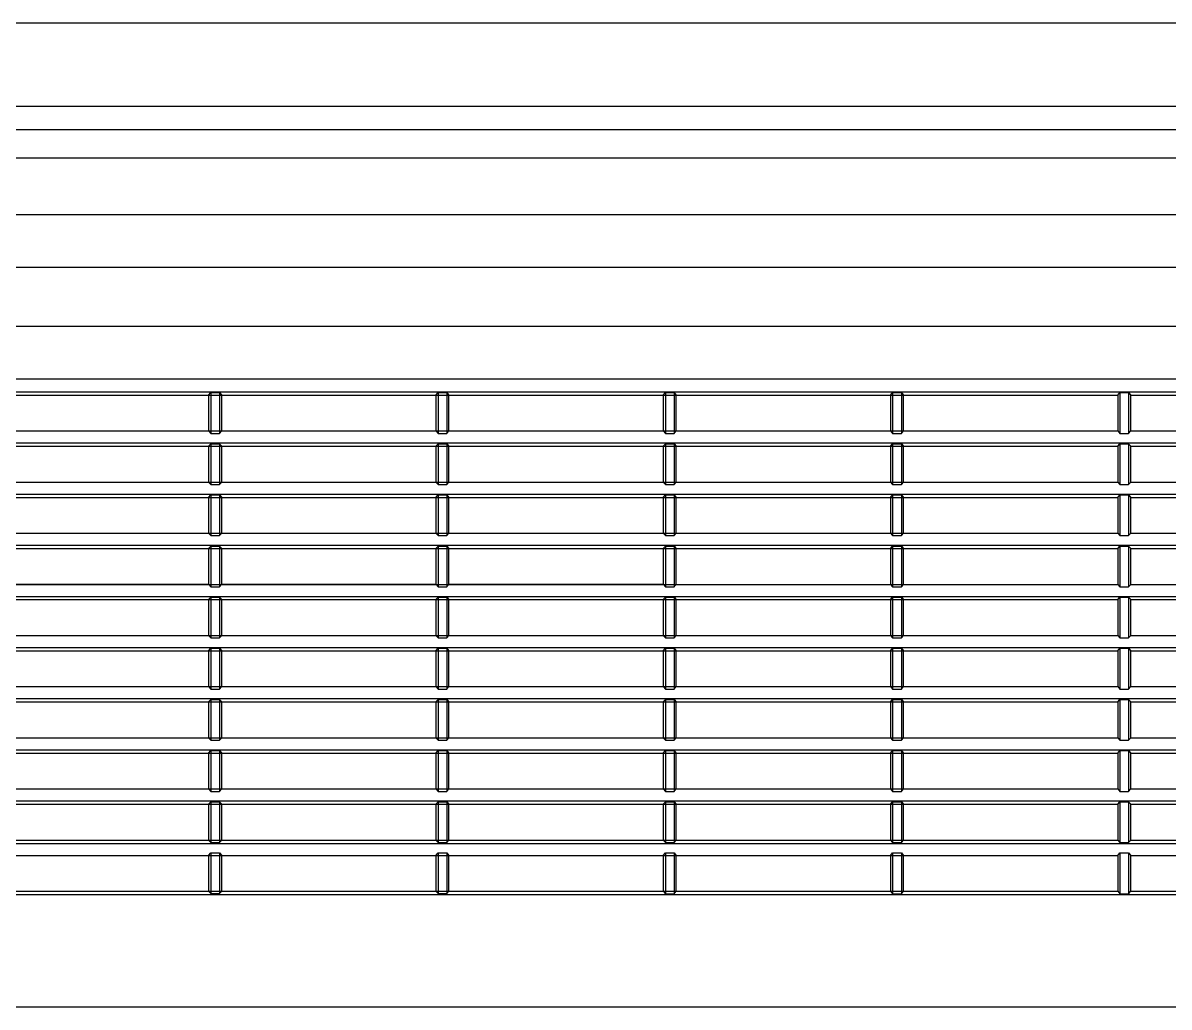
# Model space of a CAD drawing. Header units: millimetres. Extents: x 231894 to 495193, y 184583 to 303652.
# Drawn here: x 462514.1 to 462764.6, y 218514.5 to 218729.5 of the extents above; entities that cross this region are included whole.
import ezdxf

# ---------------------------------------------------------------- set-up
doc = ezdxf.new("R2010")
doc.units = ezdxf.units.MM
doc.layers.add('MEQUIP', color=2, linetype='Continuous')

# ---------------------------------------------------------------- blocks, each defined once
blk = doc.blocks.new('MEGA')
at = {"layer": 'MEQUIP', "color": 1, "linetype": 'Continuous'}
for p, q in [((36.96, 215.01), (1413.04, 215)), ((33.15, 196.79), (1416.86, 196.79)), ((37.94, 191.7), (1412.06, 191.7)), ((1387.76, 185.48), (61.96, 185.48)), ((1402.26, 173.07), (47.74, 173.07)), ((1404.2, 161.61), (45.8, 161.61)), ((1404.2, 148.71), (45.8, 148.72)), ((5.24, 137.26), (1445.15, 137.25)), ((42.91, 134.42), (1407.09, 134.42)), ((72.82, 133.7), (498.31, 133.71)), ((252.87, 133.71), (299.67, 133.71)), ((299.67, 133.71), (300.14, 134.25)), ((299.67, 133.71), (300.14, 134.25)), ((299.67, 133.71), (299.67, 125.88)), ((299.67, 133.71), (299.67, 125.88)), ((300.14, 134.25), (300.14, 125.34)), ((300.14, 134.25), (300.14, 125.34)), ((300.14, 134.25), (302.05, 134.25)), ((300.14, 134.25), (302.05, 134.25)), ((302.05, 134.25), (302.05, 125.34)), ((302.05, 134.25), (302.53, 133.71)), ((302.05, 134.25), (302.05, 125.34)), ((302.05, 134.25), (302.53, 133.71)), ((302.53, 133.71), (349.33, 133.71)), ((302.53, 125.88), (302.53, 133.71)), ((302.53, 125.88), (302.53, 133.71)), ((349.33, 133.71), (349.81, 134.25)), ((349.33, 133.71), (349.81, 134.25)), ((349.33, 133.71), (349.33, 125.88)), ((349.33, 133.71), (349.33, 125.88)), ((349.81, 134.25), (351.72, 134.25)), ((349.81, 134.25), (349.81, 125.34)), ((349.81, 134.25), (351.72, 134.25)), ((349.81, 134.25), (349.81, 125.34)), ((351.72, 134.25), (351.72, 125.34)), ((351.72, 134.25), (352.19, 133.71)), ((351.72, 134.25), (351.72, 125.34)), ((351.72, 134.25), (352.19, 133.71)), ((352.19, 133.71), (398.99, 133.71)), ((352.19, 125.88), (352.19, 133.71)), ((352.19, 125.88), (352.19, 133.71)), ((398.99, 133.71), (399.47, 134.25)), ((398.99, 133.71), (399.47, 134.25)), ((398.99, 133.71), (398.99, 125.88)), ((398.99, 133.71), (398.99, 125.88)), ((399.47, 134.25), (401.38, 134.25)), ((399.47, 134.25), (399.47, 125.34)), ((399.47, 134.25), (401.38, 134.25)), ((399.47, 134.25), (399.47, 125.34)), ((401.38, 134.25), (401.38, 125.34)), ((401.38, 134.25), (401.86, 133.71)), ((401.38, 134.25), (401.38, 125.34)), ((401.38, 134.25), (401.86, 133.71)), ((401.86, 133.71), (448.65, 133.71)), ((401.86, 125.88), (401.86, 133.71)), ((401.86, 125.88), (401.86, 133.71)), ((448.65, 133.71), (449.13, 134.24)), ((448.65, 133.71), (449.13, 134.24)), ((448.65, 133.71), (448.65, 125.88)), ((448.65, 133.71), (448.65, 125.88)), ((449.13, 134.24), (451.04, 134.24)), ((449.13, 134.24), (449.13, 125.34)), ((449.13, 134.24), (451.04, 134.24)), ((449.13, 134.24), (449.13, 125.34)), ((451.04, 134.24), (451.04, 125.34)), ((451.04, 134.24), (451.52, 133.71)), ((451.04, 134.24), (451.04, 125.34)), ((451.04, 134.24), (451.52, 133.71)), ((451.52, 133.71), (498.31, 133.71)), ((451.52, 125.88), (451.52, 133.71)), ((451.52, 125.88), (451.52, 133.71)), ((498.31, 133.71), (498.79, 134.24)), ((498.31, 133.71), (498.79, 134.24)), ((498.31, 133.71), (498.31, 125.88)), ((498.31, 133.71), (498.31, 125.88)), ((498.79, 134.24), (500.7, 134.24)), ((498.79, 134.24), (498.79, 125.34)), ((498.79, 134.24), (500.7, 134.24)), ((498.79, 134.24), (498.79, 125.34)), ((500.7, 134.24), (500.7, 125.34)), ((500.7, 134.24), (501.18, 133.71)), ((500.7, 134.24), (500.7, 125.34)), ((500.7, 134.24), (501.18, 133.71)), ((501.18, 133.71), (547.98, 133.71)), ((501.18, 125.88), (501.18, 133.71)), ((501.18, 125.88), (501.18, 133.71)), ((72.82, 125.87), (498.31, 125.88)), ((252.87, 125.88), (299.67, 125.88)), ((299.67, 125.88), (300.14, 125.34)), ((299.67, 125.88), (300.14, 125.34)), ((300.14, 125.34), (302.05, 125.34)), ((300.14, 125.34), (302.05, 125.34)), ((302.05, 125.34), (302.53, 125.88)), ((302.05, 125.34), (302.53, 125.88)), ((302.53, 125.88), (349.33, 125.88)), ((349.33, 125.88), (349.81, 125.34)), ((349.33, 125.88), (349.81, 125.34)), ((349.81, 125.34), (351.72, 125.34)), ((349.81, 125.34), (351.72, 125.34)), ((351.72, 125.34), (352.19, 125.88)), ((351.72, 125.34), (352.19, 125.88)), ((352.19, 125.88), (398.99, 125.88)), ((398.99, 125.88), (399.47, 125.34)), ((398.99, 125.88), (399.47, 125.34)), ((399.47, 125.34), (401.38, 125.34)), ((399.47, 125.34), (401.38, 125.34)), ((401.38, 125.34), (401.86, 125.88)), ((401.38, 125.34), (401.86, 125.88)), ((401.86, 125.88), (448.65, 125.88)), ((448.65, 125.88), (449.13, 125.34)), ((448.65, 125.88), (449.13, 125.34)), ((449.13, 125.34), (451.04, 125.34)), ((449.13, 125.34), (451.04, 125.34)), ((451.04, 125.34), (451.52, 125.88)), ((451.04, 125.34), (451.52, 125.88)), ((451.52, 125.88), (498.31, 125.88)), ((498.31, 125.88), (498.79, 125.34)), ((498.31, 125.88), (498.79, 125.34)), ((498.79, 125.34), (500.7, 125.34)), ((498.79, 125.34), (500.7, 125.34)), ((500.7, 125.34), (501.18, 125.88)), ((500.7, 125.34), (501.18, 125.88)), ((501.18, 125.88), (547.98, 125.88)), ((42.23, 123.25), (1407.77, 123.24)), ((299.67, 122.53), (300.14, 123.07)), ((299.67, 122.53), (300.14, 123.07)), ((300.14, 123.07), (302.05, 123.07)), ((300.14, 123.07), (300.14, 114.17)), ((300.14, 123.07), (302.05, 123.07)), ((300.14, 123.07), (300.14, 114.17)), ((302.05, 123.07), (302.05, 114.17)), ((302.05, 123.07), (302.05, 114.17)), ((302.05, 123.07), (302.53, 122.53)), ((302.05, 123.07), (302.53, 122.53)), ((349.33, 122.53), (349.81, 123.07)), ((349.33, 122.53), (349.81, 123.07)), ((349.81, 123.07), (351.72, 123.07)), ((349.81, 123.07), (349.81, 114.17)), ((349.81, 123.07), (351.72, 123.07)), ((349.81, 123.07), (349.81, 114.17)), ((351.72, 123.07), (351.72, 114.17)), ((351.72, 123.07), (352.19, 122.53)), ((351.72, 123.07), (351.72, 114.17)), ((351.72, 123.07), (352.19, 122.53)), ((398.99, 122.53), (399.47, 123.07)), ((398.99, 122.53), (399.47, 123.07)), ((399.47, 123.07), (401.38, 123.07)), ((399.47, 123.07), (399.47, 114.17)), ((399.47, 123.07), (401.38, 123.07)), ((399.47, 123.07), (399.47, 114.17)), ((401.38, 123.07), (401.38, 114.17)), ((401.38, 123.07), (401.86, 122.53)), ((401.38, 123.07), (401.38, 114.17)), ((401.38, 123.07), (401.86, 122.53)), ((448.65, 122.53), (449.13, 123.07)), ((448.65, 122.53), (449.13, 123.07)), ((449.13, 123.07), (451.04, 123.07)), ((449.13, 123.07), (449.13, 114.17)), ((449.13, 123.07), (451.04, 123.07)), ((449.13, 123.07), (449.13, 114.17)), ((451.04, 123.07), (451.04, 114.17)), ((451.04, 123.07), (451.52, 122.53)), ((451.04, 123.07), (451.04, 114.17)), ((451.04, 123.07), (451.52, 122.53)), ((498.31, 122.53), (498.79, 123.07)), ((498.31, 122.53), (498.79, 123.07)), ((498.79, 123.07), (500.7, 123.07)), ((498.79, 123.07), (498.79, 114.16)), ((498.79, 123.07), (500.7, 123.07)), ((498.79, 123.07), (498.79, 114.16)), ((500.7, 123.07), (500.7, 114.16)), ((500.7, 123.07), (501.18, 122.53)), ((500.7, 123.07), (500.7, 114.16)), ((500.7, 123.07), (501.18, 122.53)), ((72.82, 122.53), (498.31, 122.53)), ((252.87, 122.54), (299.67, 122.53)), ((299.67, 122.53), (299.67, 114.7)), ((299.67, 122.53), (299.67, 114.7)), ((302.53, 122.53), (349.33, 122.53)), ((302.53, 114.7), (302.53, 122.53)), ((302.53, 114.7), (302.53, 122.53)), ((349.33, 122.53), (349.33, 114.7)), ((349.33, 122.53), (349.33, 114.7)), ((352.19, 122.53), (398.99, 122.53)), ((352.19, 114.7), (352.19, 122.53)), ((352.19, 114.7), (352.19, 122.53)), ((398.99, 122.53), (398.99, 114.7)), ((398.99, 122.53), (398.99, 114.7)), ((401.86, 122.53), (448.65, 122.53)), ((401.86, 114.7), (401.86, 122.53)), ((401.86, 114.7), (401.86, 122.53)), ((448.65, 122.53), (448.65, 114.7)), ((448.65, 122.53), (448.65, 114.7)), ((451.52, 122.53), (498.31, 122.53)), ((451.52, 114.7), (451.52, 122.53)), ((451.52, 114.7), (451.52, 122.53)), ((498.31, 122.53), (498.31, 114.7)), ((498.31, 122.53), (498.31, 114.7)), ((501.18, 122.53), (547.98, 122.53)), ((501.18, 114.7), (501.18, 122.53)), ((501.18, 114.7), (501.18, 122.53)), ((72.82, 114.7), (498.31, 114.7)), ((252.87, 114.7), (299.67, 114.7)), ((299.67, 114.7), (300.14, 114.17)), ((299.67, 114.7), (300.14, 114.17)), ((300.14, 114.17), (302.05, 114.17)), ((300.14, 114.17), (302.05, 114.17)), ((302.05, 114.17), (302.53, 114.7)), ((302.05, 114.17), (302.53, 114.7)), ((302.53, 114.7), (349.33, 114.7)), ((349.33, 114.7), (349.81, 114.17)), ((349.33, 114.7), (349.81, 114.17)), ((349.81, 114.17), (351.72, 114.17)), ((349.81, 114.17), (351.72, 114.17)), ((351.72, 114.17), (352.19, 114.7)), ((351.72, 114.17), (352.19, 114.7)), ((352.19, 114.7), (398.99, 114.7)), ((398.99, 114.7), (399.47, 114.17)), ((398.99, 114.7), (399.47, 114.17)), ((399.47, 114.17), (401.38, 114.17)), ((399.47, 114.17), (401.38, 114.17)), ((401.38, 114.17), (401.86, 114.7)), ((401.38, 114.17), (401.86, 114.7)), ((401.86, 114.7), (448.65, 114.7)), ((448.65, 114.7), (449.13, 114.17)), ((448.65, 114.7), (449.13, 114.17)), ((449.13, 114.17), (451.04, 114.17)), ((449.13, 114.17), (451.04, 114.17)), ((451.04, 114.17), (451.52, 114.7)), ((451.04, 114.17), (451.52, 114.7)), ((451.52, 114.7), (498.31, 114.7)), ((498.31, 114.7), (498.79, 114.16)), ((498.31, 114.7), (498.79, 114.16)), ((498.79, 114.16), (500.7, 114.16)), ((498.79, 114.16), (500.7, 114.16)), ((500.7, 114.16), (501.18, 114.7)), ((500.7, 114.16), (501.18, 114.7)), ((501.18, 114.7), (547.98, 114.7)), ((41.61, 112.07), (1408.39, 112.07)), ((72.82, 111.36), (498.31, 111.36)), ((252.87, 111.36), (299.67, 111.36)), ((299.67, 111.36), (300.14, 111.9)), ((299.67, 111.36), (300.14, 111.9)), ((299.67, 111.36), (299.67, 103.53)), ((299.67, 111.36), (299.67, 103.53)), ((300.14, 111.9), (302.05, 111.9)), ((300.14, 111.9), (300.14, 102.99)), ((300.14, 111.9), (302.05, 111.9)), ((300.14, 111.9), (300.14, 102.99)), ((302.05, 111.9), (302.05, 102.99)), ((302.05, 111.9), (302.53, 111.36)), ((302.05, 111.9), (302.05, 102.99)), ((302.05, 111.9), (302.53, 111.36)), ((302.53, 111.36), (349.33, 111.36)), ((302.53, 103.53), (302.53, 111.36)), ((302.53, 103.53), (302.53, 111.36)), ((349.33, 111.36), (349.81, 111.9)), ((349.33, 111.36), (349.81, 111.9)), ((349.33, 111.36), (349.33, 103.53)), ((349.33, 111.36), (349.33, 103.53)), ((349.81, 111.9), (351.72, 111.9)), ((349.81, 111.9), (349.81, 102.99)), ((349.81, 111.9), (351.72, 111.9)), ((349.81, 111.9), (349.81, 102.99)), ((351.72, 111.9), (351.72, 102.99)), ((351.72, 111.9), (352.19, 111.36)), ((351.72, 111.9), (351.72, 102.99)), ((351.72, 111.9), (352.19, 111.36)), ((352.19, 111.36), (398.99, 111.36)), ((352.19, 103.53), (352.19, 111.36)), ((352.19, 103.53), (352.19, 111.36)), ((398.99, 111.36), (399.47, 111.9)), ((398.99, 111.36), (399.47, 111.9)), ((398.99, 111.36), (398.99, 103.53)), ((398.99, 111.36), (398.99, 103.53)), ((399.47, 111.9), (401.38, 111.9)), ((399.47, 111.9), (399.47, 102.99)), ((399.47, 111.9), (401.38, 111.9)), ((399.47, 111.9), (399.47, 102.99)), ((401.38, 111.9), (401.38, 102.99)), ((401.38, 111.9), (401.86, 111.36)), ((401.38, 111.9), (401.38, 102.99)), ((401.38, 111.9), (401.86, 111.36)), ((401.86, 111.36), (448.65, 111.36)), ((401.86, 103.53), (401.86, 111.36)), ((401.86, 103.53), (401.86, 111.36)), ((448.65, 111.36), (449.13, 111.9)), ((448.65, 111.36), (449.13, 111.9)), ((448.65, 111.36), (448.65, 103.53)), ((448.65, 111.36), (448.65, 103.53)), ((449.13, 111.9), (451.04, 111.9)), ((449.13, 111.9), (449.13, 102.99)), ((449.13, 111.9), (451.04, 111.9)), ((449.13, 111.9), (449.13, 102.99)), ((451.04, 111.9), (451.04, 102.99)), ((451.04, 111.9), (451.52, 111.36)), ((451.04, 111.9), (451.04, 102.99)), ((451.04, 111.9), (451.52, 111.36)), ((451.52, 111.36), (498.31, 111.36)), ((451.52, 103.53), (451.52, 111.36)), ((451.52, 103.53), (451.52, 111.36)), ((498.31, 111.36), (498.79, 111.9)), ((498.31, 111.36), (498.79, 111.9)), ((498.31, 111.36), (498.31, 103.53)), ((498.31, 111.36), (498.31, 103.53)), ((498.79, 111.9), (500.7, 111.9)), ((498.79, 111.9), (498.79, 102.99)), ((498.79, 111.9), (500.7, 111.9)), ((498.79, 111.9), (498.79, 102.99)), ((500.7, 111.9), (500.7, 102.99)), ((500.7, 111.9), (501.18, 111.36)), ((500.7, 111.9), (500.7, 102.99)), ((500.7, 111.9), (501.18, 111.36)), ((501.18, 111.36), (547.98, 111.36)), ((501.18, 103.53), (501.18, 111.36)), ((501.18, 103.53), (501.18, 111.36)), ((72.82, 103.52), (498.31, 103.53)), ((252.87, 103.53), (299.67, 103.53)), ((299.67, 103.53), (300.14, 102.99)), ((299.67, 103.53), (300.14, 102.99)), ((300.14, 102.99), (302.05, 102.99)), ((300.14, 102.99), (302.05, 102.99)), ((302.05, 102.99), (302.53, 103.53)), ((302.05, 102.99), (302.53, 103.53)), ((302.53, 103.53), (349.33, 103.53)), ((349.33, 103.53), (349.81, 102.99)), ((349.33, 103.53), (349.81, 102.99)), ((349.81, 102.99), (351.72, 102.99)), ((349.81, 102.99), (351.72, 102.99)), ((351.72, 102.99), (352.19, 103.53)), ((351.72, 102.99), (352.19, 103.53)), ((352.19, 103.53), (398.99, 103.53)), ((398.99, 103.53), (399.47, 102.99)), ((398.99, 103.53), (399.47, 102.99)), ((399.47, 102.99), (401.38, 102.99)), ((399.47, 102.99), (401.38, 102.99)), ((401.38, 102.99), (401.86, 103.53)), ((401.38, 102.99), (401.86, 103.53)), ((401.86, 103.53), (448.65, 103.53)), ((448.65, 103.53), (449.13, 102.99)), ((448.65, 103.53), (449.13, 102.99)), ((449.13, 102.99), (451.04, 102.99)), ((449.13, 102.99), (451.04, 102.99)), ((451.04, 102.99), (451.52, 103.53)), ((451.04, 102.99), (451.52, 103.53)), ((451.52, 103.53), (498.31, 103.53)), ((498.31, 103.53), (498.79, 102.99)), ((498.31, 103.53), (498.79, 102.99)), ((498.79, 102.99), (500.7, 102.99)), ((498.79, 102.99), (500.7, 102.99)), ((500.7, 102.99), (501.18, 103.53)), ((500.7, 102.99), (501.18, 103.53)), ((501.18, 103.53), (547.98, 103.53)), ((41.04, 100.9), (1408.96, 100.9)), ((72.82, 100.18), (498.31, 100.19)), ((252.87, 100.19), (299.67, 100.19)), ((299.67, 100.19), (300.14, 100.72)), ((299.67, 100.19), (300.14, 100.72)), ((299.67, 100.19), (299.67, 92.36)), ((299.67, 100.19), (299.67, 92.36)), ((300.14, 100.72), (302.05, 100.72)), ((300.14, 100.72), (300.14, 91.82)), ((300.14, 100.72), (302.05, 100.72)), ((300.14, 100.72), (300.14, 91.82)), ((302.05, 100.72), (302.05, 91.82)), ((302.05, 100.72), (302.53, 100.19)), ((302.05, 100.72), (302.05, 91.82)), ((302.05, 100.72), (302.53, 100.19)), ((302.53, 100.19), (349.33, 100.19)), ((302.53, 92.36), (302.53, 100.19)), ((302.53, 92.36), (302.53, 100.19)), ((349.33, 100.19), (349.81, 100.72)), ((349.33, 100.19), (349.81, 100.72)), ((349.33, 100.19), (349.33, 92.36)), ((349.33, 100.19), (349.33, 92.36)), ((349.81, 100.72), (351.72, 100.72)), ((349.81, 100.72), (349.81, 91.82)), ((349.81, 100.72), (351.72, 100.72)), ((349.81, 100.72), (349.81, 91.82)), ((351.72, 100.72), (351.72, 91.82)), ((351.72, 100.72), (352.19, 100.19)), ((351.72, 100.72), (351.72, 91.82)), ((351.72, 100.72), (352.19, 100.19)), ((352.19, 100.19), (398.99, 100.19)), ((352.19, 92.36), (352.19, 100.19)), ((352.19, 92.36), (352.19, 100.19)), ((398.99, 100.19), (399.47, 100.72)), ((398.99, 100.19), (399.47, 100.72)), ((398.99, 100.19), (398.99, 92.36)), ((398.99, 100.19), (398.99, 92.36)), ((399.47, 100.72), (401.38, 100.72)), ((399.47, 100.72), (399.47, 91.82)), ((399.47, 100.72), (401.38, 100.72)), ((399.47, 100.72), (399.47, 91.82)), ((401.38, 100.72), (401.38, 91.82)), ((401.38, 100.72), (401.86, 100.19)), ((401.38, 100.72), (401.38, 91.82)), ((401.38, 100.72), (401.86, 100.19)), ((401.86, 100.19), (448.65, 100.19)), ((401.85, 92.36), (401.86, 100.19)), ((401.85, 92.36), (401.86, 100.19)), ((448.65, 100.19), (449.13, 100.72)), ((448.65, 100.19), (449.13, 100.72)), ((448.65, 100.19), (448.65, 92.35)), ((448.65, 100.19), (448.65, 92.35)), ((449.13, 100.72), (451.04, 100.72)), ((449.13, 100.72), (449.13, 91.82)), ((449.13, 100.72), (451.04, 100.72)), ((449.13, 100.72), (449.13, 91.82)), ((451.04, 100.72), (451.04, 91.82)), ((451.04, 100.72), (451.52, 100.19)), ((451.04, 100.72), (451.04, 91.82)), ((451.04, 100.72), (451.52, 100.19)), ((451.52, 100.19), (498.31, 100.19)), ((451.52, 92.35), (451.52, 100.19)), ((451.52, 92.35), (451.52, 100.19)), ((498.31, 100.19), (498.79, 100.72)), ((498.31, 100.19), (498.79, 100.72)), ((498.31, 100.19), (498.31, 92.35)), ((498.31, 100.19), (498.31, 92.35)), ((498.79, 100.72), (500.7, 100.72)), ((498.79, 100.72), (498.79, 91.82)), ((498.79, 100.72), (500.7, 100.72)), ((498.79, 100.72), (498.79, 91.82)), ((500.7, 100.72), (500.7, 91.82)), ((500.7, 100.72), (501.18, 100.19)), ((500.7, 100.72), (500.7, 91.82)), ((500.7, 100.72), (501.18, 100.19)), ((501.18, 100.19), (547.98, 100.19)), ((501.18, 92.35), (501.18, 100.19)), ((501.18, 92.35), (501.18, 100.19)), ((72.82, 92.35), (498.31, 92.35)), ((252.87, 92.36), (299.67, 92.36)), ((299.67, 92.36), (300.14, 91.82)), ((299.67, 92.36), (300.14, 91.82)), ((300.14, 91.82), (302.05, 91.82)), ((300.14, 91.82), (302.05, 91.82)), ((302.05, 91.82), (302.53, 92.36)), ((302.05, 91.82), (302.53, 92.36)), ((302.53, 92.36), (349.33, 92.36)), ((349.33, 92.36), (349.81, 91.82)), ((349.33, 92.36), (349.81, 91.82)), ((349.81, 91.82), (351.72, 91.82)), ((349.81, 91.82), (351.72, 91.82)), ((351.72, 91.82), (352.19, 92.36)), ((351.72, 91.82), (352.19, 92.36)), ((352.19, 92.36), (398.99, 92.36)), ((398.99, 92.36), (399.47, 91.82)), ((398.99, 92.36), (399.47, 91.82)), ((399.47, 91.82), (401.38, 91.82)), ((399.47, 91.82), (401.38, 91.82)), ((401.38, 91.82), (401.85, 92.36)), ((401.38, 91.82), (401.85, 92.36)), ((401.85, 92.36), (448.65, 92.35)), ((448.65, 92.35), (449.13, 91.82)), ((448.65, 92.35), (449.13, 91.82)), ((449.13, 91.82), (451.04, 91.82)), ((449.13, 91.82), (451.04, 91.82)), ((451.04, 91.82), (451.52, 92.35)), ((451.04, 91.82), (451.52, 92.35)), ((451.52, 92.35), (498.31, 92.35)), ((498.31, 92.35), (498.79, 91.82)), ((498.31, 92.35), (498.79, 91.82)), ((498.79, 91.82), (500.7, 91.82)), ((498.79, 91.82), (500.7, 91.82)), ((500.7, 91.82), (501.18, 92.35)), ((500.7, 91.82), (501.18, 92.35)), ((501.18, 92.35), (547.97, 92.35)), ((40.52, 89.72), (1409.48, 89.72)), ((72.82, 89.01), (498.31, 89.01)), ((252.87, 89.01), (299.67, 89.01)), ((299.67, 89.01), (300.14, 89.55)), ((299.67, 89.01), (300.14, 89.55)), ((299.67, 89.01), (299.67, 81.18)), ((299.67, 89.01), (299.67, 81.18)), ((300.14, 89.55), (302.05, 89.55)), ((300.14, 89.55), (300.14, 80.64)), ((300.14, 89.55), (302.05, 89.55)), ((300.14, 89.55), (300.14, 80.64)), ((302.05, 89.55), (302.05, 80.64)), ((302.05, 89.55), (302.53, 89.01)), ((302.05, 89.55), (302.05, 80.64)), ((302.05, 89.55), (302.53, 89.01)), ((302.53, 89.01), (349.33, 89.01)), ((302.53, 81.18), (302.53, 89.01)), ((302.53, 81.18), (302.53, 89.01)), ((349.33, 89.01), (349.81, 89.55)), ((349.33, 89.01), (349.81, 89.55)), ((349.33, 89.01), (349.33, 81.18)), ((349.33, 89.01), (349.33, 81.18)), ((349.81, 89.55), (351.72, 89.55)), ((349.81, 89.55), (349.81, 80.64)), ((349.81, 89.55), (351.72, 89.55)), ((349.81, 89.55), (349.81, 80.64)), ((351.72, 89.55), (351.72, 80.64)), ((351.72, 89.55), (352.19, 89.01)), ((351.72, 89.55), (351.72, 80.64)), ((351.72, 89.55), (352.19, 89.01)), ((352.19, 89.01), (398.99, 89.01)), ((352.19, 81.18), (352.19, 89.01)), ((352.19, 81.18), (352.19, 89.01)), ((398.99, 89.01), (399.47, 89.55)), ((398.99, 89.01), (399.47, 89.55)), ((398.99, 89.01), (398.99, 81.18)), ((398.99, 89.01), (398.99, 81.18)), ((399.47, 89.55), (401.38, 89.55)), ((399.47, 89.55), (399.47, 80.64)), ((399.47, 89.55), (401.38, 89.55)), ((399.47, 89.55), (399.47, 80.64)), ((401.38, 89.55), (401.38, 80.64)), ((401.38, 89.55), (401.85, 89.01)), ((401.38, 89.55), (401.38, 80.64)), ((401.38, 89.55), (401.85, 89.01)), ((401.85, 89.01), (448.65, 89.01)), ((401.85, 81.18), (401.85, 89.01)), ((401.85, 81.18), (401.85, 89.01)), ((448.65, 89.01), (449.13, 89.55)), ((448.65, 89.01), (449.13, 89.55)), ((448.65, 89.01), (448.65, 81.18)), ((448.65, 89.01), (448.65, 81.18)), ((449.13, 89.55), (451.04, 89.55)), ((449.13, 89.55), (449.13, 80.64)), ((449.13, 89.55), (451.04, 89.55)), ((449.13, 89.55), (449.13, 80.64)), ((451.04, 89.55), (451.04, 80.64)), ((451.04, 89.55), (451.52, 89.01)), ((451.04, 89.55), (451.04, 80.64)), ((451.04, 89.55), (451.52, 89.01)), ((451.52, 89.01), (498.31, 89.01)), ((451.52, 81.18), (451.52, 89.01)), ((451.52, 81.18), (451.52, 89.01)), ((498.31, 89.01), (498.79, 89.55)), ((498.31, 89.01), (498.79, 89.55)), ((498.31, 89.01), (498.31, 81.18)), ((498.31, 89.01), (498.31, 81.18)), ((498.79, 89.55), (500.7, 89.55)), ((498.79, 89.55), (498.79, 80.64)), ((498.79, 89.55), (500.7, 89.55)), ((498.79, 89.55), (498.79, 80.64)), ((500.7, 89.55), (500.7, 80.64)), ((500.7, 89.55), (501.18, 89.01)), ((500.7, 89.55), (500.7, 80.64)), ((500.7, 89.55), (501.18, 89.01)), ((501.18, 89.01), (547.97, 89.01)), ((501.18, 81.18), (501.18, 89.01)), ((501.18, 81.18), (501.18, 89.01)), ((72.82, 81.18), (498.31, 81.18)), ((252.87, 81.18), (299.67, 81.18)), ((299.67, 81.18), (300.14, 80.64)), ((299.67, 81.18), (300.14, 80.64)), ((300.14, 80.64), (302.05, 80.64)), ((300.14, 80.64), (302.05, 80.64)), ((302.05, 80.64), (302.53, 81.18)), ((302.05, 80.64), (302.53, 81.18)), ((302.53, 81.18), (349.33, 81.18)), ((349.33, 81.18), (349.81, 80.64)), ((349.33, 81.18), (349.81, 80.64)), ((349.81, 80.64), (351.72, 80.64)), ((349.81, 80.64), (351.72, 80.64)), ((351.72, 80.64), (352.19, 81.18)), ((351.72, 80.64), (352.19, 81.18)), ((352.19, 81.18), (398.99, 81.18)), ((398.99, 81.18), (399.47, 80.64)), ((398.99, 81.18), (399.47, 80.64)), ((399.47, 80.64), (401.38, 80.64)), ((399.47, 80.64), (401.38, 80.64)), ((401.38, 80.64), (401.85, 81.18)), ((401.38, 80.64), (401.85, 81.18)), ((401.85, 81.18), (448.65, 81.18)), ((448.65, 81.18), (449.13, 80.64)), ((448.65, 81.18), (449.13, 80.64)), ((449.13, 80.64), (451.04, 80.64)), ((449.13, 80.64), (451.04, 80.64)), ((451.04, 80.64), (451.52, 81.18)), ((451.04, 80.64), (451.52, 81.18)), ((451.52, 81.18), (498.31, 81.18)), ((498.31, 81.18), (498.79, 80.64)), ((498.31, 81.18), (498.79, 80.64)), ((498.79, 80.64), (500.7, 80.64)), ((498.79, 80.64), (500.7, 80.64)), ((500.7, 80.64), (501.18, 81.18)), ((500.7, 80.64), (501.18, 81.18)), ((501.18, 81.18), (547.97, 81.18)), ((40.05, 78.55), (1409.95, 78.55)), ((72.82, 77.83), (498.31, 77.84)), ((252.87, 77.84), (299.67, 77.84)), ((299.67, 77.84), (300.14, 78.38)), ((299.67, 77.84), (300.14, 78.38)), ((299.67, 77.84), (299.67, 70.01)), ((299.67, 77.84), (299.67, 70.01)), ((300.14, 78.38), (302.05, 78.38)), ((300.14, 78.38), (300.14, 69.47)), ((300.14, 78.38), (302.05, 78.38)), ((300.14, 78.38), (300.14, 69.47)), ((302.05, 78.38), (302.05, 69.47)), ((302.05, 78.38), (302.53, 77.84)), ((302.05, 78.38), (302.05, 69.47)), ((302.05, 78.38), (302.53, 77.84)), ((302.53, 77.84), (349.33, 77.84)), ((302.53, 70.01), (302.53, 77.84)), ((302.53, 70.01), (302.53, 77.84)), ((349.33, 77.84), (349.81, 78.38)), ((349.33, 77.84), (349.81, 78.38)), ((349.33, 77.84), (349.33, 70.01)), ((349.33, 77.84), (349.33, 70.01)), ((349.81, 78.38), (351.72, 78.38)), ((349.81, 78.38), (349.81, 69.47)), ((349.81, 78.38), (351.72, 78.38)), ((349.81, 78.38), (349.81, 69.47)), ((351.72, 78.38), (351.72, 69.47)), ((351.72, 78.38), (352.19, 77.84)), ((351.72, 78.38), (351.72, 69.47)), ((351.72, 78.38), (352.19, 77.84)), ((352.19, 77.84), (398.99, 77.84)), ((352.19, 70.01), (352.19, 77.84)), ((352.19, 70.01), (352.19, 77.84)), ((398.99, 77.84), (399.47, 78.38)), ((398.99, 77.84), (399.47, 78.38)), ((398.99, 77.84), (398.99, 70.01)), ((398.99, 77.84), (398.99, 70.01)), ((399.47, 78.38), (401.38, 78.38)), ((399.47, 78.38), (399.47, 69.47)), ((399.47, 78.38), (401.38, 78.38)), ((399.47, 78.38), (399.47, 69.47)), ((401.38, 78.38), (401.38, 69.47)), ((401.38, 78.38), (401.85, 77.84)), ((401.38, 78.38), (401.38, 69.47)), ((401.38, 78.38), (401.85, 77.84)), ((401.85, 77.84), (448.65, 77.84)), ((401.85, 70.01), (401.85, 77.84)), ((401.85, 70.01), (401.85, 77.84)), ((448.65, 77.84), (449.13, 78.38)), ((448.65, 77.84), (449.13, 78.38)), ((448.65, 77.84), (448.65, 70.01)), ((448.65, 77.84), (448.65, 70.01)), ((449.13, 78.38), (451.04, 78.38)), ((449.13, 78.38), (449.13, 69.47)), ((449.13, 78.38), (451.04, 78.38)), ((449.13, 78.38), (449.13, 69.47)), ((451.04, 78.38), (451.04, 69.47)), ((451.04, 78.38), (451.52, 77.84)), ((451.04, 78.38), (451.04, 69.47)), ((451.04, 78.38), (451.52, 77.84)), ((451.52, 77.84), (498.31, 77.84)), ((451.52, 70.01), (451.52, 77.84)), ((451.52, 70.01), (451.52, 77.84)), ((498.31, 77.84), (498.79, 78.38)), ((498.31, 77.84), (498.79, 78.38)), ((498.31, 77.84), (498.31, 70.01)), ((498.31, 77.84), (498.31, 70.01)), ((498.79, 78.38), (500.7, 78.38)), ((498.79, 78.38), (498.79, 69.47)), ((498.79, 78.38), (500.7, 78.38)), ((498.79, 78.38), (498.79, 69.47)), ((500.7, 78.38), (500.7, 69.47)), ((500.7, 78.38), (501.18, 77.84)), ((500.7, 78.38), (500.7, 69.47)), ((500.7, 78.38), (501.18, 77.84)), ((501.18, 77.84), (547.97, 77.84)), ((501.18, 70.01), (501.18, 77.84)), ((501.18, 70.01), (501.18, 77.84)), ((72.82, 70), (498.31, 70.01)), ((252.87, 70.01), (299.67, 70.01)), ((299.67, 70.01), (300.14, 69.47)), ((299.67, 70.01), (300.14, 69.47)), ((300.14, 69.47), (302.05, 69.47)), ((300.14, 69.47), (302.05, 69.47)), ((302.05, 69.47), (302.53, 70.01)), ((302.05, 69.47), (302.53, 70.01)), ((302.53, 70.01), (349.33, 70.01)), ((349.33, 70.01), (349.81, 69.47)), ((349.33, 70.01), (349.81, 69.47)), ((349.81, 69.47), (351.72, 69.47)), ((349.81, 69.47), (351.72, 69.47)), ((351.72, 69.47), (352.19, 70.01)), ((351.72, 69.47), (352.19, 70.01)), ((352.19, 70.01), (398.99, 70.01)), ((398.99, 70.01), (399.47, 69.47)), ((398.99, 70.01), (399.47, 69.47)), ((399.47, 69.47), (401.38, 69.47)), ((399.47, 69.47), (401.38, 69.47)), ((401.38, 69.47), (401.85, 70.01)), ((401.38, 69.47), (401.85, 70.01)), ((401.85, 70.01), (448.65, 70.01)), ((448.65, 70.01), (449.13, 69.47)), ((448.65, 70.01), (449.13, 69.47)), ((449.13, 69.47), (451.04, 69.47)), ((449.13, 69.47), (451.04, 69.47)), ((451.04, 69.47), (451.52, 70.01)), ((451.04, 69.47), (451.52, 70.01)), ((451.52, 70.01), (498.31, 70.01)), ((498.31, 70.01), (498.79, 69.47)), ((498.31, 70.01), (498.79, 69.47)), ((498.79, 69.47), (500.7, 69.47)), ((498.79, 69.47), (500.7, 69.47)), ((500.7, 69.47), (501.18, 70.01)), ((500.7, 69.47), (501.18, 70.01)), ((501.18, 70.01), (547.97, 70.01)), ((39.64, 67.38), (1410.37, 67.37)), ((72.82, 66.66), (498.31, 66.66)), ((252.87, 66.67), (299.67, 66.67)), ((299.67, 66.67), (300.14, 67.2)), ((299.67, 66.67), (300.14, 67.2)), ((299.67, 66.67), (299.67, 58.83)), ((299.67, 66.67), (299.67, 58.83)), ((300.14, 67.2), (302.05, 67.2)), ((300.14, 67.2), (300.14, 58.3)), ((300.14, 67.2), (302.05, 67.2)), ((300.14, 67.2), (300.14, 58.3)), ((302.05, 67.2), (302.05, 58.3)), ((302.05, 67.2), (302.53, 66.67)), ((302.05, 67.2), (302.05, 58.3)), ((302.05, 67.2), (302.53, 66.67)), ((302.53, 66.67), (349.33, 66.67)), ((302.53, 58.83), (302.53, 66.67)), ((302.53, 58.83), (302.53, 66.67)), ((349.33, 66.67), (349.81, 67.2)), ((349.33, 66.67), (349.81, 67.2)), ((349.33, 66.67), (349.33, 58.83)), ((349.33, 66.67), (349.33, 58.83)), ((349.81, 67.2), (351.72, 67.2)), ((349.81, 67.2), (349.81, 58.3)), ((349.81, 67.2), (351.72, 67.2)), ((349.81, 67.2), (349.81, 58.3)), ((351.72, 67.2), (351.72, 58.3)), ((351.72, 67.2), (352.19, 66.67)), ((351.72, 67.2), (351.72, 58.3)), ((351.72, 67.2), (352.19, 66.67)), ((352.19, 66.67), (398.99, 66.66)), ((352.19, 58.83), (352.19, 66.67)), ((352.19, 58.83), (352.19, 66.67)), ((398.99, 66.66), (399.47, 67.2)), ((398.99, 66.66), (399.47, 67.2)), ((398.99, 66.66), (398.99, 58.83)), ((398.99, 66.66), (398.99, 58.83)), ((399.47, 67.2), (401.38, 67.2)), ((399.47, 67.2), (399.47, 58.3)), ((399.47, 67.2), (401.38, 67.2)), ((399.47, 67.2), (399.47, 58.3)), ((401.38, 67.2), (401.38, 58.3)), ((401.38, 67.2), (401.85, 66.66)), ((401.38, 67.2), (401.38, 58.3)), ((401.38, 67.2), (401.85, 66.66)), ((401.85, 66.66), (448.65, 66.66)), ((401.85, 58.83), (401.85, 66.66)), ((401.85, 58.83), (401.85, 66.66)), ((448.65, 66.66), (449.13, 67.2)), ((448.65, 66.66), (449.13, 67.2)), ((448.65, 66.66), (448.65, 58.83)), ((448.65, 66.66), (448.65, 58.83)), ((449.13, 67.2), (451.04, 67.2)), ((449.13, 67.2), (449.13, 58.3)), ((449.13, 67.2), (451.04, 67.2)), ((449.13, 67.2), (449.13, 58.3)), ((451.04, 67.2), (451.04, 58.3)), ((451.04, 67.2), (451.52, 66.66)), ((451.04, 67.2), (451.04, 58.3)), ((451.04, 67.2), (451.52, 66.66)), ((451.52, 66.66), (498.31, 66.66)), ((451.52, 58.83), (451.52, 66.66)), ((451.52, 58.83), (451.52, 66.66)), ((498.31, 66.66), (498.79, 67.2)), ((498.31, 66.66), (498.79, 67.2)), ((498.31, 66.66), (498.31, 58.83)), ((498.31, 66.66), (498.31, 58.83)), ((498.79, 67.2), (500.7, 67.2)), ((498.79, 67.2), (498.79, 58.3)), ((498.79, 67.2), (500.7, 67.2)), ((498.79, 67.2), (498.79, 58.3)), ((500.7, 67.2), (500.7, 58.3)), ((500.7, 67.2), (501.18, 66.66)), ((500.7, 67.2), (500.7, 58.3)), ((500.7, 67.2), (501.18, 66.66)), ((501.18, 66.66), (547.97, 66.66)), ((501.18, 58.83), (501.18, 66.66)), ((501.18, 58.83), (501.18, 66.66)), ((72.82, 58.83), (498.31, 58.83)), ((252.87, 58.83), (299.67, 58.83)), ((299.67, 58.83), (300.14, 58.3)), ((299.67, 58.83), (300.14, 58.3)), ((300.14, 58.3), (302.05, 58.3)), ((300.14, 58.3), (302.05, 58.3)), ((302.05, 58.3), (302.53, 58.83)), ((302.05, 58.3), (302.53, 58.83)), ((302.53, 58.83), (349.33, 58.83)), ((349.33, 58.83), (349.81, 58.3)), ((349.33, 58.83), (349.81, 58.3)), ((349.81, 58.3), (351.72, 58.3)), ((349.81, 58.3), (351.72, 58.3)), ((351.72, 58.3), (352.19, 58.83)), ((351.72, 58.3), (352.19, 58.83)), ((352.19, 58.83), (398.99, 58.83)), ((398.99, 58.83), (399.47, 58.3)), ((398.99, 58.83), (399.47, 58.3)), ((399.47, 58.3), (401.38, 58.3)), ((399.47, 58.3), (401.38, 58.3)), ((401.38, 58.3), (401.85, 58.83)), ((401.38, 58.3), (401.85, 58.83)), ((401.85, 58.83), (448.65, 58.83)), ((448.65, 58.83), (449.13, 58.3)), ((448.65, 58.83), (449.13, 58.3)), ((449.13, 58.3), (451.04, 58.3)), ((449.13, 58.3), (451.04, 58.3)), ((451.04, 58.3), (451.52, 58.83)), ((451.04, 58.3), (451.52, 58.83)), ((451.52, 58.83), (498.31, 58.83)), ((498.31, 58.83), (498.79, 58.3)), ((498.31, 58.83), (498.79, 58.3)), ((498.79, 58.3), (500.7, 58.3)), ((498.79, 58.3), (500.7, 58.3)), ((500.7, 58.3), (501.18, 58.83)), ((500.7, 58.3), (501.18, 58.83)), ((501.18, 58.83), (547.97, 58.83)), ((39.27, 56.2), (1410.73, 56.2)), ((72.82, 55.49), (498.31, 55.49)), ((252.87, 55.49), (299.67, 55.49)), ((299.67, 55.49), (300.14, 56.03)), ((299.67, 55.49), (300.14, 56.03)), ((299.67, 55.49), (299.67, 47.66)), ((299.67, 55.49), (299.67, 47.66)), ((300.14, 56.03), (302.05, 56.03)), ((300.14, 56.03), (300.14, 47.12)), ((300.14, 56.03), (302.05, 56.03)), ((300.14, 56.03), (300.14, 47.12)), ((302.05, 56.03), (302.05, 47.12)), ((302.05, 56.03), (302.53, 55.49)), ((302.05, 56.03), (302.05, 47.12)), ((302.05, 56.03), (302.53, 55.49)), ((302.53, 55.49), (349.33, 55.49)), ((302.53, 47.66), (302.53, 55.49)), ((302.53, 47.66), (302.53, 55.49)), ((349.33, 55.49), (349.81, 56.03)), ((349.33, 55.49), (349.81, 56.03)), ((349.33, 55.49), (349.33, 47.66)), ((349.33, 55.49), (349.33, 47.66)), ((349.81, 56.03), (351.72, 56.03)), ((349.81, 56.03), (349.81, 47.12)), ((349.81, 56.03), (351.72, 56.03)), ((349.81, 56.03), (349.81, 47.12)), ((351.72, 56.03), (351.72, 47.12)), ((351.72, 56.03), (352.19, 55.49)), ((351.72, 56.03), (351.72, 47.12)), ((351.72, 56.03), (352.19, 55.49)), ((352.19, 55.49), (398.99, 55.49)), ((352.19, 47.66), (352.19, 55.49)), ((352.19, 47.66), (352.19, 55.49)), ((398.99, 55.49), (399.47, 56.03)), ((398.99, 55.49), (399.47, 56.03)), ((398.99, 55.49), (398.99, 47.66)), ((398.99, 55.49), (398.99, 47.66)), ((399.47, 56.03), (401.38, 56.03)), ((399.47, 56.03), (399.47, 47.12)), ((399.47, 56.03), (401.38, 56.03)), ((399.47, 56.03), (399.47, 47.12)), ((401.38, 56.03), (401.38, 47.12)), ((401.38, 56.03), (401.85, 55.49)), ((401.38, 56.03), (401.38, 47.12)), ((401.38, 56.03), (401.85, 55.49)), ((401.85, 55.49), (448.65, 55.49)), ((401.85, 47.66), (401.85, 55.49)), ((401.85, 47.66), (401.85, 55.49)), ((448.65, 55.49), (449.13, 56.03)), ((448.65, 55.49), (449.13, 56.03)), ((448.65, 55.49), (448.65, 47.66)), ((448.65, 55.49), (448.65, 47.66)), ((449.13, 56.03), (451.04, 56.03)), ((449.13, 56.03), (449.13, 47.12)), ((449.13, 56.03), (451.04, 56.03)), ((449.13, 56.03), (449.13, 47.12)), ((451.04, 56.03), (451.04, 47.12)), ((451.04, 56.03), (451.52, 55.49)), ((451.04, 56.03), (451.04, 47.12)), ((451.04, 56.03), (451.52, 55.49)), ((451.52, 55.49), (498.31, 55.49)), ((451.52, 47.66), (451.52, 55.49)), ((451.52, 47.66), (451.52, 55.49)), ((498.31, 55.49), (498.79, 56.03)), ((498.31, 55.49), (498.79, 56.03)), ((498.31, 55.49), (498.31, 47.66)), ((498.31, 55.49), (498.31, 47.66)), ((498.79, 56.03), (500.7, 56.03)), ((498.79, 56.03), (498.79, 47.12)), ((498.79, 56.03), (500.7, 56.03)), ((498.79, 56.03), (498.79, 47.12)), ((500.7, 56.03), (500.7, 47.12)), ((500.7, 56.03), (501.18, 55.49)), ((500.7, 56.03), (500.7, 47.12)), ((500.7, 56.03), (501.18, 55.49)), ((501.18, 55.49), (547.97, 55.49)), ((501.18, 47.66), (501.18, 55.49)), ((501.18, 47.66), (501.18, 55.49)), ((72.82, 47.66), (498.31, 47.66)), ((252.87, 47.66), (299.67, 47.66)), ((299.67, 47.66), (300.14, 47.12)), ((299.67, 47.66), (300.14, 47.12)), ((302.05, 47.12), (302.53, 47.66)), ((302.05, 47.12), (302.53, 47.66)), ((302.53, 47.66), (349.33, 47.66)), ((349.33, 47.66), (349.81, 47.12)), ((349.33, 47.66), (349.81, 47.12)), ((351.72, 47.12), (352.19, 47.66)), ((351.72, 47.12), (352.19, 47.66)), ((352.19, 47.66), (398.99, 47.66)), ((398.99, 47.66), (399.47, 47.12)), ((398.99, 47.66), (399.47, 47.12)), ((401.38, 47.12), (401.85, 47.66)), ((401.38, 47.12), (401.85, 47.66)), ((401.85, 47.66), (448.65, 47.66)), ((448.65, 47.66), (449.13, 47.12)), ((448.65, 47.66), (449.13, 47.12)), ((451.04, 47.12), (451.52, 47.66)), ((451.04, 47.12), (451.52, 47.66)), ((451.52, 47.66), (498.31, 47.66)), ((498.31, 47.66), (498.79, 47.12)), ((498.31, 47.66), (498.79, 47.12)), ((500.7, 47.12), (501.18, 47.66)), ((500.7, 47.12), (501.18, 47.66)), ((501.18, 47.66), (547.97, 47.66)), ((300.14, 47.12), (302.05, 47.12)), ((300.14, 47.12), (302.05, 47.12)), ((349.81, 47.12), (351.72, 47.12)), ((349.81, 47.12), (351.72, 47.12)), ((399.47, 47.12), (401.38, 47.12)), ((399.47, 47.12), (401.38, 47.12)), ((449.13, 47.12), (451.04, 47.12)), ((449.13, 47.12), (451.04, 47.12)), ((498.79, 47.12), (500.7, 47.12)), ((498.79, 47.12), (500.7, 47.12)), ((38.95, 45.03), (1411.05, 45.03)), ((72.82, 44.31), (498.31, 44.32)), ((252.87, 44.32), (299.67, 44.32)), ((299.67, 44.32), (300.14, 44.86)), ((299.67, 44.32), (300.14, 44.86)), ((299.67, 44.32), (299.67, 36.49)), ((299.67, 44.32), (299.67, 36.49)), ((300.14, 44.86), (302.05, 44.86)), ((300.14, 44.86), (300.14, 35.95)), ((300.14, 44.86), (302.05, 44.86)), ((300.14, 44.86), (300.14, 35.95)), ((302.05, 44.86), (302.05, 35.95)), ((302.05, 44.86), (302.53, 44.32)), ((302.05, 44.86), (302.05, 35.95)), ((302.05, 44.86), (302.53, 44.32)), ((302.53, 44.32), (349.33, 44.32)), ((302.53, 36.49), (302.53, 44.32)), ((302.53, 36.49), (302.53, 44.32)), ((349.33, 44.32), (349.81, 44.85)), ((349.33, 44.32), (349.81, 44.85)), ((349.33, 44.32), (349.33, 36.49)), ((349.33, 44.32), (349.33, 36.49)), ((349.81, 44.85), (351.72, 44.85)), ((349.81, 44.85), (349.81, 35.95)), ((349.81, 44.85), (351.72, 44.85)), ((349.81, 44.85), (349.81, 35.95)), ((351.72, 44.85), (351.72, 35.95)), ((351.72, 44.85), (352.19, 44.32)), ((351.72, 44.85), (351.72, 35.95)), ((351.72, 44.85), (352.19, 44.32)), ((352.19, 44.32), (398.99, 44.32)), ((352.19, 36.49), (352.19, 44.32)), ((352.19, 36.49), (352.19, 44.32)), ((398.99, 44.32), (399.47, 44.85)), ((398.99, 44.32), (399.47, 44.85)), ((398.99, 44.32), (398.99, 36.49)), ((398.99, 44.32), (398.99, 36.49)), ((399.47, 44.85), (401.38, 44.85)), ((399.47, 44.85), (399.47, 35.95)), ((399.47, 44.85), (401.38, 44.85)), ((399.47, 44.85), (399.47, 35.95)), ((401.38, 44.85), (401.38, 35.95)), ((401.38, 44.85), (401.85, 44.32)), ((401.38, 44.85), (401.38, 35.95)), ((401.38, 44.85), (401.85, 44.32)), ((401.85, 44.32), (448.65, 44.32)), ((401.85, 36.49), (401.85, 44.32)), ((401.85, 36.49), (401.85, 44.32)), ((448.65, 44.32), (449.13, 44.85)), ((448.65, 44.32), (449.13, 44.85)), ((448.65, 44.32), (448.65, 36.49)), ((448.65, 44.32), (448.65, 36.49)), ((449.13, 44.85), (451.04, 44.85)), ((449.13, 44.85), (449.13, 35.95)), ((449.13, 44.85), (451.04, 44.85)), ((449.13, 44.85), (449.13, 35.95)), ((451.04, 44.85), (451.04, 35.95)), ((451.04, 44.85), (451.52, 44.32)), ((451.04, 44.85), (451.04, 35.95)), ((451.04, 44.85), (451.52, 44.32)), ((451.52, 44.32), (498.31, 44.32)), ((451.52, 36.49), (451.52, 44.32)), ((451.52, 36.49), (451.52, 44.32)), ((498.31, 44.32), (498.79, 44.85)), ((498.31, 44.32), (498.79, 44.85)), ((498.31, 44.32), (498.31, 36.49)), ((498.31, 44.32), (498.31, 36.49)), ((498.79, 44.85), (500.7, 44.85)), ((498.79, 44.85), (498.79, 35.95)), ((498.79, 44.85), (500.7, 44.85)), ((498.79, 44.85), (498.79, 35.95)), ((500.7, 44.85), (500.7, 35.95)), ((500.7, 44.85), (501.18, 44.32)), ((500.7, 44.85), (500.7, 35.95)), ((500.7, 44.85), (501.18, 44.32)), ((501.18, 44.32), (547.97, 44.32)), ((501.18, 36.49), (501.18, 44.32)), ((501.18, 36.49), (501.18, 44.32)), ((38.73, 35.77), (1411.27, 35.76)), ((72.82, 36.48), (498.31, 36.49)), ((252.87, 36.49), (299.67, 36.49)), ((299.67, 36.49), (300.14, 35.95)), ((299.67, 36.49), (300.14, 35.95)), ((300.14, 35.95), (302.05, 35.95)), ((300.14, 35.95), (302.05, 35.95)), ((302.05, 35.95), (302.53, 36.49)), ((302.05, 35.95), (302.53, 36.49)), ((302.53, 36.49), (349.33, 36.49)), ((349.33, 36.49), (349.81, 35.95)), ((349.33, 36.49), (349.81, 35.95)), ((349.81, 35.95), (351.72, 35.95)), ((349.81, 35.95), (351.72, 35.95)), ((351.72, 35.95), (352.19, 36.49)), ((351.72, 35.95), (352.19, 36.49)), ((352.19, 36.49), (398.99, 36.49)), ((398.99, 36.49), (399.47, 35.95)), ((398.99, 36.49), (399.47, 35.95)), ((399.47, 35.95), (401.38, 35.95)), ((399.47, 35.95), (401.38, 35.95)), ((401.38, 35.95), (401.85, 36.49)), ((401.38, 35.95), (401.85, 36.49)), ((401.85, 36.49), (448.65, 36.49)), ((448.65, 36.49), (449.13, 35.95)), ((448.65, 36.49), (449.13, 35.95)), ((449.13, 35.95), (451.04, 35.95)), ((449.13, 35.95), (451.04, 35.95)), ((451.04, 35.95), (451.52, 36.49)), ((451.04, 35.95), (451.52, 36.49)), ((451.52, 36.49), (498.31, 36.49)), ((498.31, 36.49), (498.79, 35.95)), ((498.31, 36.49), (498.79, 35.95)), ((498.79, 35.95), (500.7, 35.95)), ((498.79, 35.95), (500.7, 35.95)), ((500.7, 35.95), (501.18, 36.49)), ((500.7, 35.95), (501.18, 36.49)), ((501.18, 36.49), (547.97, 36.48)), ((72.82, 33.14), (498.31, 33.14)), ((252.87, 33.14), (299.67, 33.14)), ((299.67, 33.14), (300.14, 33.68)), ((299.67, 33.14), (300.14, 33.68)), ((299.67, 33.14), (299.67, 25.31)), ((299.67, 33.14), (299.67, 25.31)), ((300.14, 33.68), (302.05, 33.68)), ((300.14, 33.68), (300.14, 24.78)), ((300.14, 33.68), (302.05, 33.68)), ((300.14, 33.68), (300.14, 24.78)), ((302.05, 33.68), (302.05, 24.78)), ((302.05, 33.68), (302.53, 33.14)), ((302.05, 33.68), (302.05, 24.78)), ((302.05, 33.68), (302.53, 33.14)), ((302.53, 33.14), (349.33, 33.14)), ((302.53, 25.31), (302.53, 33.14)), ((302.53, 25.31), (302.53, 33.14)), ((349.33, 33.14), (349.81, 33.68)), ((349.33, 33.14), (349.81, 33.68)), ((349.33, 33.14), (349.33, 25.31)), ((349.33, 33.14), (349.33, 25.31)), ((349.81, 33.68), (351.72, 33.68)), ((349.81, 33.68), (349.81, 24.78)), ((349.81, 33.68), (351.72, 33.68)), ((349.81, 33.68), (349.81, 24.78)), ((351.72, 33.68), (351.72, 24.78)), ((351.72, 33.68), (352.19, 33.14)), ((351.72, 33.68), (351.72, 24.78)), ((351.72, 33.68), (352.19, 33.14)), ((352.19, 33.14), (398.99, 33.14)), ((352.19, 25.31), (352.19, 33.14)), ((352.19, 25.31), (352.19, 33.14)), ((398.99, 33.14), (399.47, 33.68)), ((398.99, 33.14), (399.47, 33.68)), ((398.99, 33.14), (398.99, 25.31)), ((398.99, 33.14), (398.99, 25.31)), ((399.47, 33.68), (401.38, 33.68)), ((399.47, 33.68), (399.47, 24.77)), ((399.47, 33.68), (401.38, 33.68)), ((399.47, 33.68), (399.47, 24.77)), ((401.38, 33.68), (401.38, 24.77)), ((401.38, 33.68), (401.85, 33.14)), ((401.38, 33.68), (401.38, 24.77)), ((401.38, 33.68), (401.85, 33.14)), ((401.85, 33.14), (448.65, 33.14)), ((401.85, 25.31), (401.85, 33.14)), ((401.85, 25.31), (401.85, 33.14)), ((448.65, 33.14), (449.13, 33.68)), ((448.65, 33.14), (449.13, 33.68)), ((448.65, 33.14), (448.65, 25.31)), ((448.65, 33.14), (448.65, 25.31)), ((449.13, 33.68), (451.04, 33.68)), ((449.13, 33.68), (449.13, 24.77)), ((449.13, 33.68), (451.04, 33.68)), ((449.13, 33.68), (449.13, 24.77)), ((451.04, 33.68), (451.04, 24.77)), ((451.04, 33.68), (451.52, 33.14)), ((451.04, 33.68), (451.04, 24.77)), ((451.04, 33.68), (451.52, 33.14)), ((451.52, 33.14), (498.31, 33.14)), ((451.52, 25.31), (451.52, 33.14)), ((451.52, 25.31), (451.52, 33.14)), ((498.31, 33.14), (498.79, 33.68)), ((498.31, 33.14), (498.79, 33.68)), ((498.31, 33.14), (498.31, 25.31)), ((498.31, 33.14), (498.31, 25.31)), ((498.79, 33.68), (500.7, 33.68)), ((498.79, 33.68), (498.79, 24.77)), ((498.79, 33.68), (500.7, 33.68)), ((498.79, 33.68), (498.79, 24.77)), ((500.7, 33.68), (500.7, 24.77)), ((500.7, 33.68), (501.18, 33.14)), ((500.7, 33.68), (500.7, 24.77)), ((500.7, 33.68), (501.18, 33.14)), ((501.18, 33.14), (547.97, 33.14)), ((501.18, 25.31), (501.18, 33.14)), ((501.18, 25.31), (501.18, 33.14)), ((72.82, 25.31), (498.31, 25.31)), ((252.87, 25.31), (299.67, 25.31)), ((299.67, 25.31), (300.14, 24.78)), ((299.67, 25.31), (300.14, 24.78)), ((302.05, 24.78), (302.53, 25.31)), ((302.05, 24.78), (302.53, 25.31)), ((302.53, 25.31), (349.33, 25.31)), ((349.33, 25.31), (349.81, 24.78)), ((349.33, 25.31), (349.81, 24.78)), ((351.72, 24.78), (352.19, 25.31)), ((351.72, 24.78), (352.19, 25.31)), ((352.19, 25.31), (398.99, 25.31)), ((398.99, 25.31), (399.47, 24.77)), ((398.99, 25.31), (399.47, 24.77)), ((401.38, 24.77), (401.85, 25.31)), ((401.38, 24.77), (401.85, 25.31)), ((401.85, 25.31), (448.65, 25.31)), ((448.65, 25.31), (449.13, 24.77)), ((448.65, 25.31), (449.13, 24.77)), ((451.04, 24.77), (451.52, 25.31)), ((451.04, 24.77), (451.52, 25.31)), ((451.52, 25.31), (498.31, 25.31)), ((498.31, 25.31), (498.79, 24.77)), ((498.31, 25.31), (498.79, 24.77)), ((500.7, 24.77), (501.18, 25.31)), ((500.7, 24.77), (501.18, 25.31)), ((501.18, 25.31), (547.97, 25.31)), ((41.43, 24.59), (1408.57, 24.59)), ((300.14, 24.78), (302.05, 24.78)), ((300.14, 24.78), (302.05, 24.78)), ((349.81, 24.78), (351.72, 24.78)), ((349.81, 24.78), (351.72, 24.78)), ((399.47, 24.77), (401.38, 24.77)), ((399.47, 24.77), (401.38, 24.77)), ((449.13, 24.77), (451.04, 24.77)), ((449.13, 24.77), (451.04, 24.77)), ((498.79, 24.77), (500.7, 24.77)), ((498.79, 24.77), (500.7, 24.77)), ((1450, 0), (0, 0))]:
    blk.add_line(p, q, dxfattribs=at)

msp = doc.modelspace()

# ---------------------------------------------------------------- block references
at = {"layer": 'MEQUIP', "color": 1}
msp.add_blockref('MEGA', (462255.04, 218514.51), dxfattribs=at)

doc.saveas('drawing.dxf')
